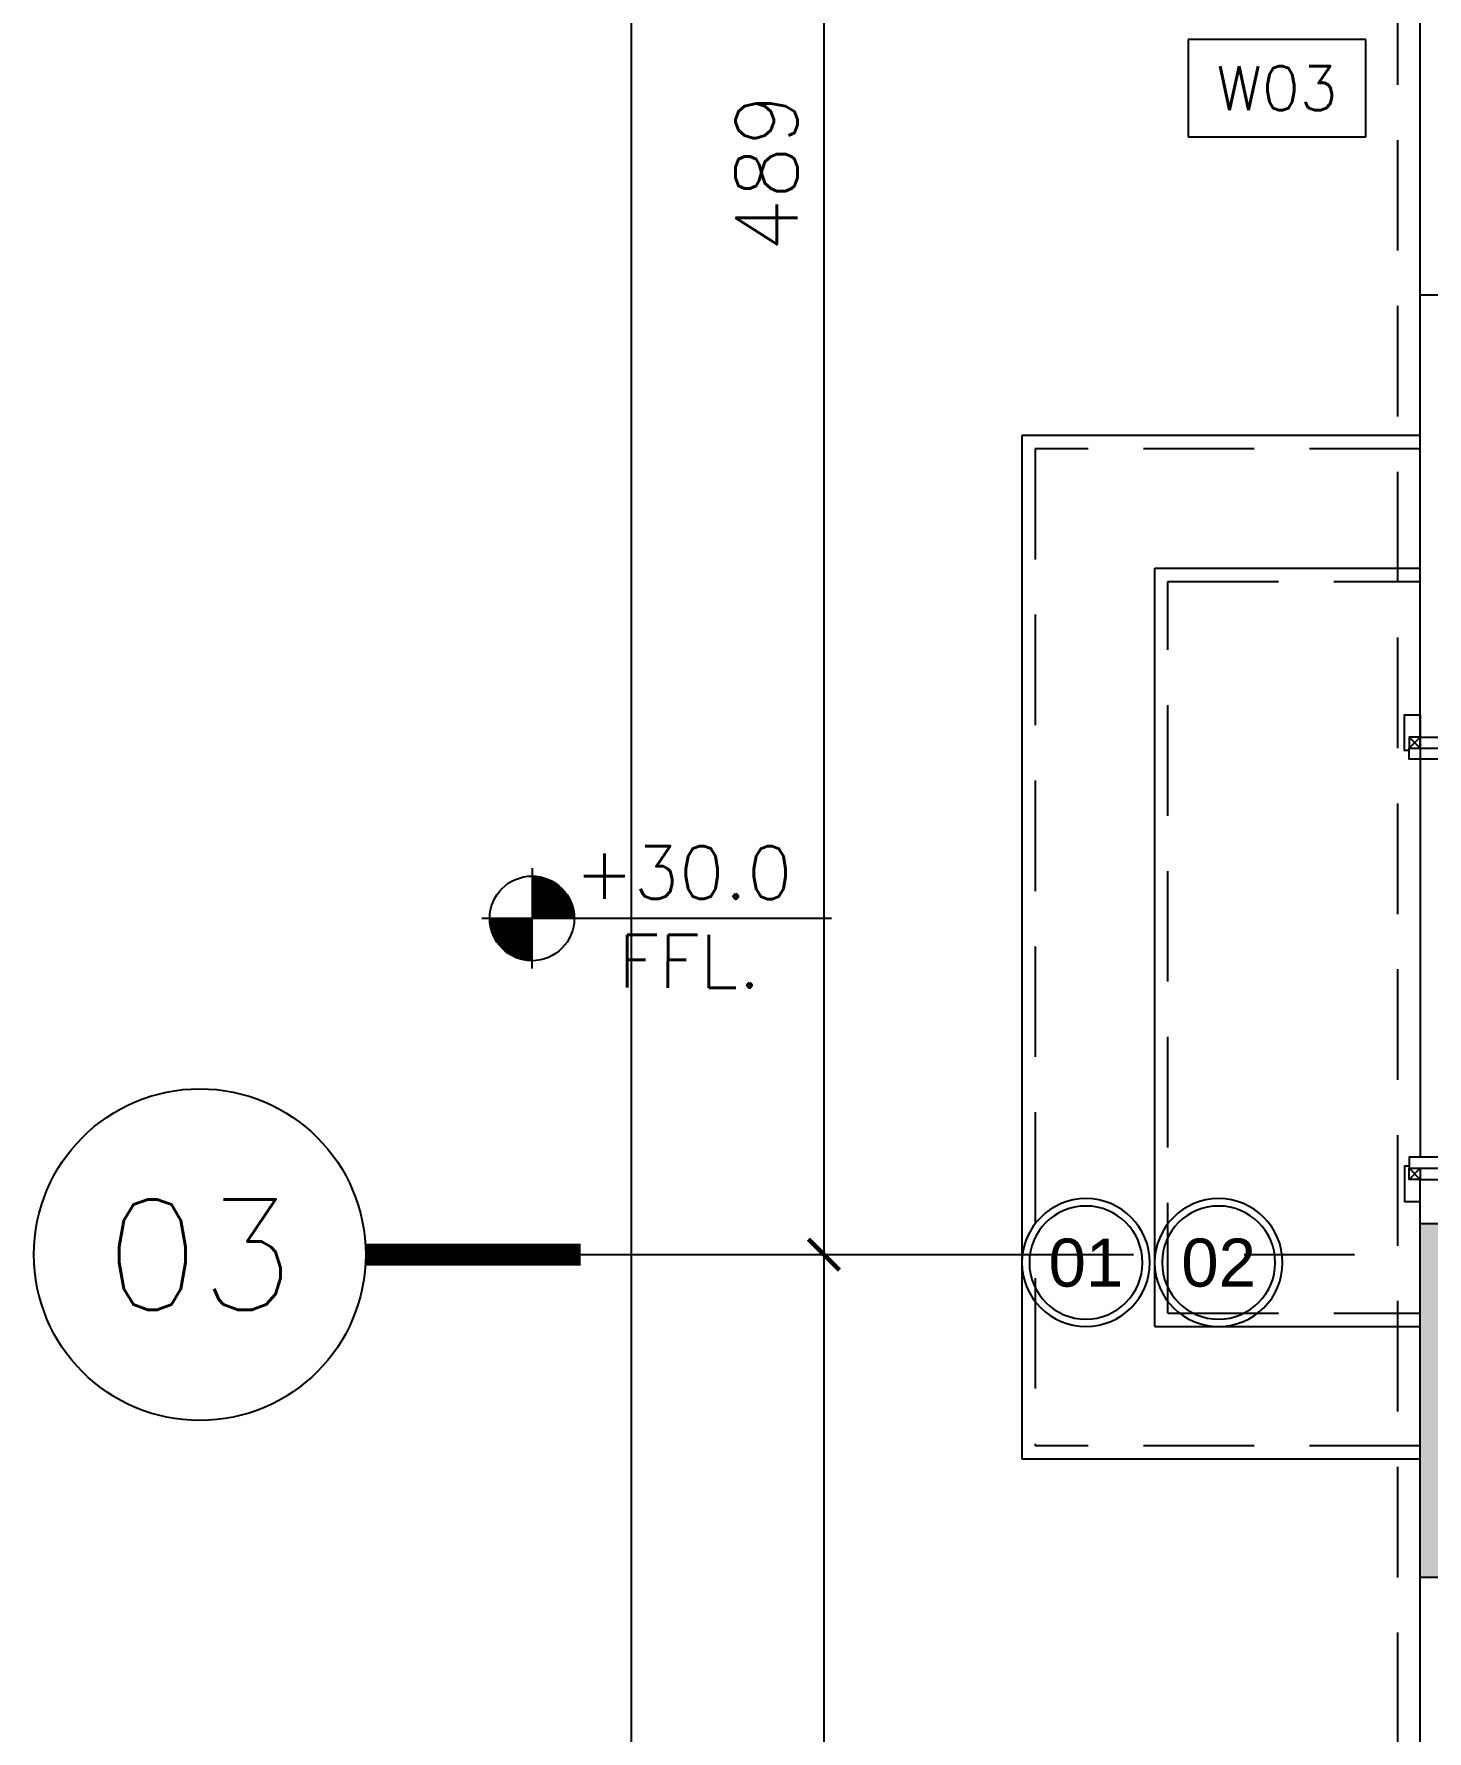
# Model space of a CAD drawing. Header units: centimetres. Extents: x -2093 to 438, y -64 to 4985.
# Drawn here: x -2093.4 to -1778.4, y 2033.2 to 2417 of the extents above; entities that cross this region are included whole.
import ezdxf
from ezdxf.enums import TextEntityAlignment as Align
from ezdxf.xclip import XClip

# ---------------------------------------------------------------- set-up
doc = ezdxf.new("R2010")
doc.units = ezdxf.units.CM
doc.header["$LTSCALE"] = 100
doc.header["$MEASUREMENT"] = 0
doc.header["$XCLIPFRAME"] = 0
doc.linetypes.add('A0-01 FLOOR PLANS$0$HIDDEN', pattern=[0.375, 0.25, -0.125])
doc.linetypes.add('GRID$0$GRID$0$XREF GRID$0$GRIDS$0$CENTER', pattern=[2, 1.25, -0.25, 0.25, -0.25])
for name, color, linetype in [('A0-01 FLOOR PLANS$0$HIDDEN -03', 8, 'A0-01 FLOOR PLANS$0$HIDDEN'), ('A0-01 FLOOR PLANS$0$LVL', 2, 'Continuous'), ('A0-01 FLOOR PLANS$0$NUMBERS', 1, 'Continuous'), ('A0-01 FLOOR PLANS$0$STAIRS', 4, 'Continuous'), ('A0-01 FLOOR PLANS$0$TEXT', 3, 'Continuous'), ('A0-01 FLOOR PLANS$0$TEXT-SCHED', 3, 'Continuous'), ('A0-01 FLOOR PLANS$0$WALL-01', 7, 'Continuous'), ('A0-01 FLOOR PLANS$0$WALL-03', 2, 'Continuous'), ('A0-01 FLOOR PLANS$0$WALL-04', 1, 'Continuous'), ('A0-01 FLOOR PLANS$0$WINDOW', 1, 'Continuous'), ('A0-01 FLOOR PLANS$0$WOODEN DOOR', 1, 'Continuous'), ('DIM IN', 1, 'Continuous'), ('GRID$0$DIM IN', 1, 'Continuous'), ('GRID$0$XREF GRID', 11, 'GRID$0$GRID$0$XREF GRID$0$GRIDS$0$CENTER'), ('XREF GF COL$0$COLUMN', 6, 'Continuous'), ('XREF GF COL$0$COLUMN HATCH', 201, 'Continuous')]:
    doc.layers.add(name, color=color, linetype=linetype)
doc.styles.add('A0-01 FLOOR PLANS$0$02-Ground$0$ATTRIBUTE', font='ROMANS.shx')
doc.styles.add('A0-01 FLOOR PLANS$0$A0-01 GROUND FLOOR PLAN - For Entry modification$0$ROMANS', font='romans')
doc.styles.add('A0-01 FLOOR PLANS$0$ART', font='arial.ttf')
doc.styles.add('A0-01 FLOOR PLANS$0$GRIDS$0$20', font='romans.shx')
doc.styles.add('GRID$0$GRID$0$XREF GRID$0$GRIDS$0$18', font='romans.shx', dxfattribs={"width": 0.85, "height": 15})
doc.styles.add('GRID$0$ROMANS', font='romans')
doc.dimstyles.new('A0-01 FLOOR PLANS$0$A0-01 GROUND FLOOR PLAN - For Entry modification$0$text', dxfattribs={"dimtxt": 18, "dimasz": 10, "dimexe": 10, "dimexo": 10, "dimgap": -6, "dimtad": 1, "dimtih": 1, "dimtoh": 1, "dimdec": 0, "dimdsep": 46, "dimtxsty": 'A0-01 FLOOR PLANS$0$A0-01 GROUND FLOOR PLAN - For Entry modification$0$ROMANS', "dimblk1": 'A0-01 FLOOR PLANS$0$A0-01 GROUND FLOOR PLAN - For Entry modification$0$_ARCHTICK', "dimblk2": 'A0-01 FLOOR PLANS$0$A0-01 GROUND FLOOR PLAN - For Entry modification$0$_ARCHTICK', "dimsah": 1, "dimcen": 25, "dimdle": 10, "dimse1": 1, "dimse2": 1, "dimsd1": 1, "dimsd2": 1, "dimclrd": 1, "dimclre": 1, "dimclrt": 2, "dimadec": 0, "dimazin": 0, "dimtfac": 1, "dimtdec": 0, "dimtmove": 2, "dimatfit": 3, "dimldrblk": 'A0-01 FLOOR PLANS$0$A0-01 GROUND FLOOR PLAN - For Entry modification$0$_ARCHTICK', "dimfxl": 1, "dimtolj": 1, "dimtzin": 0, "dimarcsym": 0})
doc.dimstyles.new('GRID$0$AS-17-100', dxfattribs={"dimtxt": 14, "dimasz": 7, "dimexe": 10, "dimexo": 25, "dimgap": 6, "dimtad": 1, "dimtoh": 1, "dimdec": 0, "dimdsep": 46, "dimtxsty": 'GRID$0$ROMANS', "dimblk1": 'GRID$0$_ARCHTICK', "dimblk2": 'GRID$0$_ARCHTICK', "dimsah": 1, "dimcen": 25, "dimdle": 10, "dimclrd": 1, "dimclre": 1, "dimclrt": 2, "dimadec": 0, "dimazin": 0, "dimtfac": 1, "dimtdec": 0, "dimtofl": 0, "dimtmove": 2, "dimatfit": 3, "dimldrblk": 'GRID$0$_ARCHTICK', "dimfxl": 1, "dimtolj": 1, "dimtzin": 0, "dimarcsym": 0})

# ---------------------------------------------------------------- blocks, each defined once
blk = doc.blocks.new('XREF GF COL')
at = {"layer": 'XREF GF COL$0$COLUMN HATCH'}
blk.add_hatch(color=256, dxfattribs=at).paths.add_polyline_path([(-12064.7, 2148), (-12089.7, 2148), (-12089.7, 2068), (-12064.7, 2068)])
at = {"layer": 'XREF GF COL$0$COLUMN'}
blk.add_lwpolyline([(-12089.7, 2148), (-12064.7, 2148), (-12064.7, 2068), (-12089.7, 2068)], close=True, dxfattribs=at)
blk = doc.blocks.new('GRID$0$_ARCHTICK')
at = {"color": 0, "linetype": 'ByBlock', "const_width": 0.15}
blk.add_lwpolyline([(-0.5, -0.5), (0.5, 0.5)], dxfattribs=at)
blk = doc.blocks.new('*D438')
at = {"layer": 'Defpoints', "color": 0, "transparency": 16777216}
for p in [(-1887.83, 2630.32), (-1934.4, 2140.98), (-1914.76, 2140.98)]:
    blk.add_point(p, dxfattribs=at)
at = {"layer": 'GRID$0$DIM IN', "color": 1, "lineweight": -2, "transparency": 16777216}
for p, q in [((-1914.76, 2640.32), (-1914.76, 2130.98)), ((-1912.83, 2630.32), (-1924.76, 2630.32)), ((-1909.4, 2140.98), (-1904.76, 2140.98))]:
    blk.add_line(p, q, dxfattribs=at)
at = {"layer": 'GRID$0$DIM IN', "color": 1, "lineweight": -2, "transparency": 16777216, "xscale": 7, "yscale": 7, "zscale": 7}
for p, rotation in [((-1914.76, 2630.32), 90), ((-1914.76, 2140.98), 270)]:
    blk.add_blockref('GRID$0$_ARCHTICK', p, dxfattribs=dict(at, rotation=rotation))
at = {"layer": 'GRID$0$DIM IN', "color": 2, "transparency": 16777216, "insert": (-1927.76, 2385.65), "char_height": 14, "attachment_point": 5, "rotation": 90, "style": 'GRID$0$ROMANS'}
blk.add_mtext('\\A1;489', dxfattribs=at)
blk = doc.blocks.new('*D439')
at = {"layer": 'Defpoints', "color": 0, "transparency": 16777216}
for p in [(-1934.4, 2140.98), (-1934.4, 1438), (-1914.76, 1438)]:
    blk.add_point(p, dxfattribs=at)
at = {"layer": 'GRID$0$DIM IN', "color": 1, "lineweight": -2, "transparency": 16777216}
for p, q in [((-1914.76, 2150.98), (-1914.76, 1428)), ((-1909.4, 2140.98), (-1904.76, 2140.98)), ((-1909.4, 1438), (-1904.76, 1438))]:
    blk.add_line(p, q, dxfattribs=at)
at = {"layer": 'GRID$0$DIM IN', "color": 1, "lineweight": -2, "transparency": 16777216, "xscale": 7, "yscale": 7, "zscale": 7}
for p, rotation in [((-1914.76, 2140.98), 90), ((-1914.76, 1438), 270)]:
    blk.add_blockref('GRID$0$_ARCHTICK', p, dxfattribs=dict(at, rotation=rotation))
at = {"layer": 'GRID$0$DIM IN', "color": 2, "transparency": 16777216, "insert": (-1927.76, 1789.49), "char_height": 14, "attachment_point": 5, "rotation": 90, "style": 'GRID$0$ROMANS'}
blk.add_mtext('\\A1;703', dxfattribs=at)
blk = doc.blocks.new('*D441')
at = {"layer": 'Defpoints', "color": 0, "transparency": 16777216}
for p in [(-1992.02, 2696.16), (-1958.3, 2696.16), (-1992.02, 815.5)]:
    blk.add_point(p, dxfattribs=at)
at = {"layer": 'GRID$0$DIM IN', "color": 1, "lineweight": -2, "transparency": 16777216}
for p, q in [((-1958.3, 805.5), (-1958.3, 2706.16)), ((-1967.02, 2696.16), (-1948.3, 2696.16)), ((-1967.02, 815.5), (-1948.3, 815.5))]:
    blk.add_line(p, q, dxfattribs=at)
at = {"layer": 'GRID$0$DIM IN', "color": 1, "lineweight": -2, "transparency": 16777216, "xscale": 7, "yscale": 7, "zscale": 7}
for p, rotation in [((-1958.3, 2696.16), 90), ((-1958.3, 815.5), 270)]:
    blk.add_blockref('GRID$0$_ARCHTICK', p, dxfattribs=dict(at, rotation=rotation))
at = {"layer": 'GRID$0$DIM IN', "color": 2, "transparency": 16777216, "insert": (-1971.3, 1755.83), "char_height": 14, "attachment_point": 5, "rotation": 90, "style": 'GRID$0$ROMANS'}
blk.add_mtext('\\A1;1881', dxfattribs=at)
blk = doc.blocks.new('*D241')
at = {"layer": 'A0-01 FLOOR PLANS$0$TEXT-SCHED', "color": 1, "lineweight": -2, "transparency": 16777216}
for p, q in [((-1792.3, 2415.75), (-1832.4, 2415.75)), ((-1832.4, 2415.75), (-1832.4, 2393.75)), ((-1792.3, 2393.75), (-1792.3, 2415.75)), ((-1832.4, 2393.75), (-1792.3, 2393.75))]:
    blk.add_line(p, q, dxfattribs=at)
at = {"layer": 'Defpoints', "color": 0, "transparency": 16777216}
blk.add_point((-1812.35, 2404.75), dxfattribs=at)
blk.add_point((-1812.35, 2404.75), dxfattribs=at)
blk.add_point((-1812.35, 2404.75), dxfattribs=at)
at = {"layer": 'A0-01 FLOOR PLANS$0$TEXT-SCHED', "color": 2, "transparency": 16777216, "insert": (-1812.35, 2404.75), "char_height": 8, "width": 47.1429, "attachment_point": 5, "style": 'A0-01 FLOOR PLANS$0$A0-01 GROUND FLOOR PLAN - For Entry modification$0$ROMANS'}
blk.add_mtext('\\A1;{\\H1.25x;W03}', dxfattribs=at)
blk = doc.blocks.new('A0-01 FLOOR PLANS$0$A0-01 GROUND FLOOR PLAN - For Entry modification$0$_ARCHTICK')
at = {"color": 0, "linetype": 'ByBlock', "const_width": 0.15}
blk.add_lwpolyline([(-0.5, -0.5), (0.5, 0.5)], dxfattribs=at)
blk = doc.blocks.new('A0-01 FLOOR PLANS$0$OUT DOOR')
at = {"layer": 'A0-01 FLOOR PLANS$0$WOODEN DOOR'}
for p, q in [((-1782.5, 2265.5), (-1780, 2268)), ((-1780, 2265.5), (-1782.5, 2268)), ((-1752.5, 2265.5), (-1755, 2268)), ((-1755, 2265.5), (-1752.5, 2268)), ((-1782.5, 2170.5), (-1780, 2168)), ((-1780, 2170.5), (-1782.5, 2168)), ((-1752.5, 2170.5), (-1755, 2168)), ((-1755, 2170.5), (-1752.5, 2168))]:
    blk.add_line(p, q, dxfattribs=at)
for points in [[(-1782.5, 2265), (-1783.5, 2265), (-1783.5, 2273), (-1780, 2273)], [(-1752.5, 2265), (-1751.5, 2265), (-1751.5, 2273), (-1755, 2273)], [(-1780, 2265.5), (-1780, 2268), (-1782.5, 2268), (-1782.5, 2265.5)], [(-1752.5, 2265.5), (-1752.5, 2268), (-1755, 2268), (-1755, 2265.5)], [(-1752.5, 2265.5), (-1752.5, 2264), (-1756.5, 2264), (-1756.5, 2263), (-1782.5, 2263), (-1782.5, 2265.5), (-1752.5, 2265.5)], [(-1673.27, 2264), (-1673.27, 2264.3), (-1668.31, 2264.3), (-1668.31, 2264)], [(-1673.27, 2260.04), (-1673.27, 2259.74), (-1668.31, 2259.74), (-1668.31, 2260.04)], [(-1752.5, 2170.5), (-1752.5, 2172), (-1756.5, 2172), (-1756.5, 2173), (-1782.5, 2173), (-1782.5, 2170.5), (-1752.5, 2170.5)], [(-1782.5, 2171), (-1783.5, 2171), (-1783.5, 2163), (-1780, 2163)], [(-1780, 2170.5), (-1780, 2168), (-1782.5, 2168), (-1782.5, 2170.5)], [(-1752.5, 2171), (-1751.5, 2171), (-1751.5, 2163), (-1755, 2163)], [(-1752.5, 2170.5), (-1752.5, 2168), (-1755, 2168), (-1755, 2170.5)]]:
    blk.add_lwpolyline(points, dxfattribs=at)
for points in [[(-1670, 2264.3), (-1670, 2268.75, 0.414214), (-1670.49, 2269.24), (-1682.67, 2269.24, 0.414214), (-1682.87, 2269.05), (-1682.87, 2267.86, 0.414214), (-1682.67, 2267.66), (-1671.78, 2267.66, -0.414214), (-1671.58, 2267.46), (-1671.58, 2264.3)], [(-1670, 2259.74), (-1670, 2255.29, -0.414214), (-1670.49, 2254.79), (-1682.67, 2254.79, -0.414214), (-1682.87, 2254.99), (-1682.87, 2256.18, -0.414214), (-1682.67, 2256.38), (-1671.78, 2256.38, 0.414214), (-1671.58, 2256.58), (-1671.58, 2259.74)]]:
    blk.add_lwpolyline(points, format="xyb", dxfattribs=at)
blk.add_lwpolyline([(-1661.38, 2260.04), (-1661.38, 2264), (-1752.5, 2264), (-1752.5, 2260.04)], close=True, dxfattribs=at)
blk.add_arc((-1745.83, 2256.27), 84.53, 265.4726, 2.5311, dxfattribs=at)
blk = doc.blocks.new('A0-01 FLOOR PLANS$0$NUMBER')
at = {"layer": 'A0-01 FLOOR PLANS$0$NUMBERS'}
blk.add_circle((0, 0), 65, dxfattribs=at)
at = {"layer": 'A0-01 FLOOR PLANS$0$NUMBERS', "color": 8}
blk.add_circle((0, 0), 57.5, dxfattribs=at)
blk = doc.blocks.new('A0-01 FLOOR PLANS$0$OUTDOOR')
at = {"layer": 'A0-01 FLOOR PLANS$0$STAIRS'}
for p, q in [((-1870, 2326.19), (-1870, 2094.72)), ((-1780, 2326.19), (-1870, 2326.19)), ((-1840, 2124.72), (-1840, 2296.19)), ((-1840, 2296.19), (-1780, 2296.19)), ((-1780, 2258), (-1780, 2168)), ((-1840, 2124.72), (-1780, 2124.72)), ((-1780, 2094.72), (-1870, 2094.72))]:
    blk.add_line(p, q, dxfattribs=at)
at = {"layer": 'A0-01 FLOOR PLANS$0$STAIRS', "color": 8, "linetype": 'A0-01 FLOOR PLANS$0$HIDDEN'}
for p, q in [((-1867, 2323.19), (-1867, 2097.72)), ((-1780, 2323.19), (-1867, 2323.19)), ((-1837, 2127.72), (-1837, 2293.19)), ((-1837, 2293.19), (-1780, 2293.19)), ((-1837, 2127.72), (-1780, 2127.72)), ((-1780, 2097.72), (-1867, 2097.72))]:
    blk.add_line(p, q, dxfattribs=at)
blk = doc.blocks.new('A0-01 FLOOR PLANS$0$02-Ground$0$A$C4F2068BA')
for p, q in [((0.4, 0.6374), (0.4, 0.1626)), ((1.8156, 0.4), (0.1626, 0.4))]:
    blk.add_line(p, q)
at = {"color": 8, "const_width": 0.2}
for points in [[(0.4, 0.5, -0.414214), (0.5, 0.4, -0.414214)], [(0.4, 0.3, -0.414214), (0.3, 0.4, -0.414214)]]:
    blk.add_lwpolyline(points, format="xyb", dxfattribs=at)
blk.add_circle((0.4, 0.4), 0.2)
blk = doc.blocks.new('A0-01 FLOOR PLANS$0$02-Ground$0$123')
at = {"ltscale": 0.1}
blk.add_blockref('A0-01 FLOOR PLANS$0$02-Ground$0$A$C4F2068BA', (-0.4, -0.4), dxfattribs=at)
blk = doc.blocks.new('A0-01 FLOOR PLANS$0$02-Ground$0$LEVEL- PLAN')
at = {"layer": 'A0-01 FLOOR PLANS$0$LVL', "ltscale": 0.1}
blk.add_blockref('A0-01 FLOOR PLANS$0$02-Ground$0$123', (0, 0), dxfattribs=at)
at = {"layer": 'A0-01 FLOOR PLANS$0$LVL', "ltscale": 0.1, "style": 'A0-01 FLOOR PLANS$0$02-Ground$0$ATTRIBUTE', "width": 0.8, "flags": 4}
blk.add_attdef('%%P0.00', (0.2028, 0.0926), '', height=0.25, dxfattribs=at)
blk.add_attdef('LVL', text='', height=0.25, dxfattribs=at).set_placement((0.7451, -0.3271), align=Align.CENTER)
blk = doc.blocks.new('GRID')
at = {"layer": 'GRID$0$XREF GRID'}
blk.add_line((-1969.8, 2140.98), (-230.24, 2140.98), dxfattribs=at)
at = {"layer": 'GRID$0$XREF GRID', "color": 3, "linetype": 'Continuous', "const_width": 5}
blk.add_lwpolyline([(-1969.8, 2140.98), (-2018.36, 2140.98)], dxfattribs=at)
at = {"layer": 'GRID$0$XREF GRID', "color": 3, "linetype": 'Continuous'}
blk.add_circle((-2055.86, 2140.98), 37.5, dxfattribs=at)
at = {"layer": 'GRID$0$XREF GRID', "color": 4, "linetype": 'Continuous', "style": 'GRID$0$GRID$0$XREF GRID$0$GRIDS$0$18'}
blk.add_text('03', height=25, dxfattribs=at).set_placement((-2055.86, 2140.98), align=Align.MIDDLE)
at = {"layer": 'GRID$0$DIM IN'}
for base, p1, p2, picture, middle in [((-1958.3, 2696.16), (-1992.02, 815.5), (-1992.02, 2696.16), '*D441', (-1971.3, 1755.83)), ((-1914.76, 2140.98), (-1887.83, 2630.32), (-1934.4, 2140.98), '*D438', (-1927.76, 2385.65)), ((-1914.76, 1438), (-1934.4, 2140.98), (-1934.4, 1438), '*D439', (-1927.76, 1789.49))]:
    dim = blk.add_linear_dim(base=base, p1=p1, p2=p2, angle=90, dimstyle='GRID$0$AS-17-100', dxfattribs=at)
    dim.commit()
    dim.dimension.update_dxf_attribs({"geometry": picture, "text_midpoint": middle})
blk = doc.blocks.new('A0-01 FLOOR PLANS')
at = {"layer": 'A0-01 FLOOR PLANS$0$HIDDEN -03'}
blk.add_line((-1785, 793), (-1785, 2713), dxfattribs=at)
at = {"layer": 'A0-01 FLOOR PLANS$0$WALL-01'}
for p, q in [((-1780, 2358), (-1755, 2358)), ((-1780, 2258), (-1780, 2358)), ((-1780, 2258), (-1755, 2258)), ((-1780, 1978), (-1780, 2158)), ((-1780, 2158), (-1755, 2158))]:
    blk.add_line(p, q, dxfattribs=at)
at = {"layer": 'A0-01 FLOOR PLANS$0$WALL-03'}
blk.add_line((-1780, 2358), (-1780, 2458), dxfattribs=at)
at = {"layer": 'A0-01 FLOOR PLANS$0$WALL-04'}
blk.add_line((-1780, 2263), (-1780, 2163), dxfattribs=at)
at = {"layer": 'A0-01 FLOOR PLANS$0$LVL'}
ref = blk.add_blockref('A0-01 FLOOR PLANS$0$02-Ground$0$LEVEL- PLAN', (-1980.77, 2217.01), dxfattribs=dict(at, xscale=47.80922768457422, yscale=47.80922768457422, zscale=47.80922768457422, rotation=359.9470003599919))
ref.add_attrib('%%P0.00', '+30.0', (-1971.07, 2221.43), dxfattribs={"layer": '0', "ltscale": 0.1, "height": 11.952, "rotation": 359.947, "style": 'A0-01 FLOOR PLANS$0$GRIDS$0$20'})
ref.add_attrib('LVL', 'FFL.', dxfattribs={"layer": '0', "ltscale": 0.1, "height": 11.952, "rotation": 359.947, "style": 'A0-01 FLOOR PLANS$0$GRIDS$0$20'}).set_placement((-1945.16, 2201.34), align=Align.CENTER)
at = {"layer": 'A0-01 FLOOR PLANS$0$NUMBERS', "xscale": -0.2224697851507073, "yscale": 0.2224697851507073, "zscale": 0.2780872314370521, "rotation": 90}
for p in [(-1855.54, 2139.18), (-1825.54, 2139.18)]:
    blk.add_blockref('A0-01 FLOOR PLANS$0$NUMBER', p, dxfattribs=at)
at = {"layer": 'A0-01 FLOOR PLANS$0$STAIRS'}
blk.add_blockref('A0-01 FLOOR PLANS$0$OUTDOOR', (0, 0), dxfattribs=at)
at = {"layer": 'A0-01 FLOOR PLANS$0$WALL-01'}
blk.add_blockref('GRID', (0, 0), dxfattribs=at)
at = {"layer": 'A0-01 FLOOR PLANS$0$WINDOW'}
blk.add_blockref('XREF GF COL', (10309.7, 0), dxfattribs=at)
at = {"layer": 'A0-01 FLOOR PLANS$0$WOODEN DOOR'}
blk.add_blockref('A0-01 FLOOR PLANS$0$OUT DOOR', (0, -10), dxfattribs=at)
at = {"layer": 'A0-01 FLOOR PLANS$0$TEXT', "style": 'A0-01 FLOOR PLANS$0$ART'}
for s, p in [('01', (-1855.54, 2139.18)), ('02', (-1825.54, 2139.18))]:
    blk.add_text(s, height=10.863, dxfattribs=at).set_placement(p, align=Align.MIDDLE_CENTER)
at = {"layer": 'A0-01 FLOOR PLANS$0$TEXT-SCHED'}
dim = blk.add_linear_dim(base=(-1812.35, 2404.75), p1=(-1812.35, 2404.75), p2=(-1812.35, 2404.75), text='{\\H1.25x;W03}', dimstyle='A0-01 FLOOR PLANS$0$A0-01 GROUND FLOOR PLAN - For Entry modification$0$text', override={"dimtxt": 8, "dimgap": -6, "dimclrt": 2}, dxfattribs=at)
dim.commit()
dim.dimension.update_dxf_attribs({"geometry": '*D241', "text_midpoint": (-1812.35, 2404.75), "dimtype": 128})

msp = doc.modelspace()

# ---------------------------------------------------------------- block references
at = {"layer": 'DIM IN'}
ref = msp.add_blockref('A0-01 FLOOR PLANS', (0, 0), dxfattribs=at)
XClip(ref).set_block_clipping_path([(-2776.1374472706, -63.5198747971), (-25.2799057033, 3544.9387921137)])

doc.saveas('drawing.dxf')
